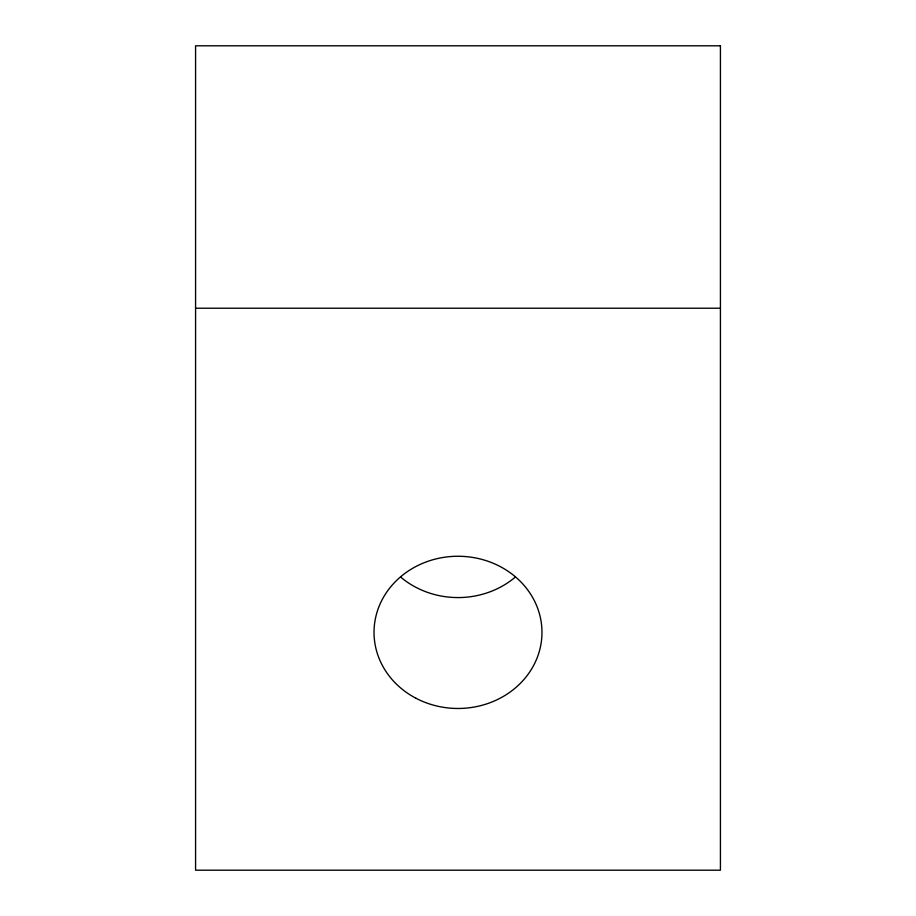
<?xml version="1.0" encoding="UTF-8"?>
<svg xmlns="http://www.w3.org/2000/svg" width="916" height="916" viewBox="0 0 916 916"><rect width="100%" height="100%" fill="white"/><g stroke="black" fill="none" stroke-linecap="round" stroke-linejoin="round"><path stroke-width="1.37" d="M195.577 308.223L720.423 308.223M515.284 577.114A83.974 76.108 0 0 1 400.716 577.114M720.423 45.8L195.577 45.8L195.577 870.2L720.423 870.2L720.423 45.8M416.013 698.278A83.974 76.108 0 0 0 541.974 632.372A83.974 76.108 0 0 0 416.013 566.454A83.974 76.108 0 0 0 416.013 698.278"/></g></svg>
